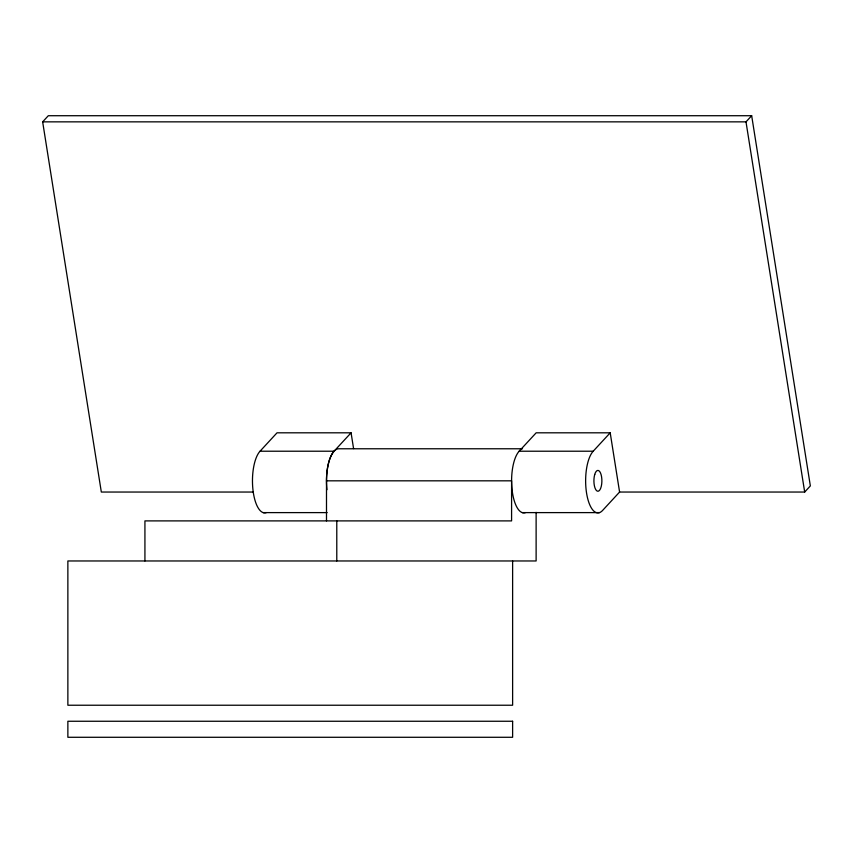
<?xml version="1.0" encoding="UTF-8"?>
<svg xmlns="http://www.w3.org/2000/svg" width="853" height="853" viewBox="0 0 853 853"><rect width="100%" height="100%" fill="white"/><g stroke="black" fill="none" stroke-linecap="round" stroke-linejoin="round"><path stroke-width="1.28" d="M253.128 492.042L101.326 492.042L42.65 121.851L48.312 115.72L751.674 115.72L810.35 485.911L804.688 492.042L619.587 492.042L602.591 510.446A32.051 12.262 -90 0 1 586.565 493.098A32.051 12.262 -90 0 1 593.198 451.216L610.204 432.812L619.587 492.042M266.328 512.61A32.051 12.262 90 0 1 252.883 489.121A32.051 12.262 90 0 1 260.037 451.216L277.033 432.812L351.073 432.812L353.579 448.603M326.976 489.707A32.051 12.262 -90 0 1 334.067 451.216L351.073 432.812M42.65 121.851L746.002 121.851L751.674 115.72M610.204 432.812L536.164 432.812L519.168 451.216L593.198 451.216M522.526 448.774L338.769 448.774A32.051 12.262 90 0 0 326.496 480.825L326.496 520.895M260.037 451.216L334.067 451.216M326.496 480.825L511.587 480.825L511.587 520.895L144.925 520.895L144.925 560.965M263.129 512.61L327.147 512.61M522.26 512.61L599.499 512.61M746.002 121.851L804.688 492.042M536.121 512.354L536.121 560.965L67.867 560.965L67.867 705.228L512.621 705.228L512.621 560.965M336.786 520.895L336.786 560.965M525.459 512.61A32.051 12.262 -90 0 1 511.832 487.084A32.051 12.262 -90 0 1 520.682 449.862M512.621 721.254L67.867 721.254L67.867 737.28L512.621 737.28L512.621 721.254M594.733 474.481A10.417 3.988 90 0 0 597.377 491.157A10.417 3.988 90 0 0 601.578 476.838A10.417 3.988 90 0 0 594.733 474.481"/></g></svg>
